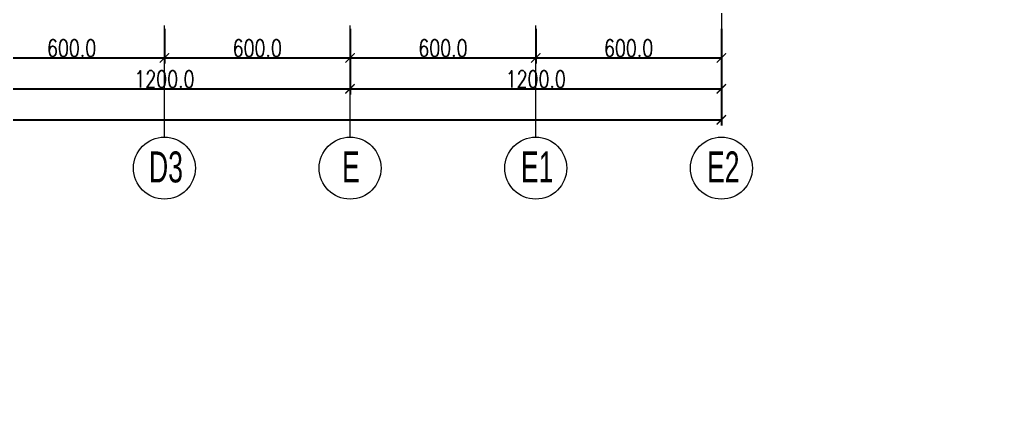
# Model space of a CAD drawing. Extents: x 6529560 to 6558080, y 5579316 to 5588131.
# Drawn here: x 6543807.69 to 6543839.44, y 5579507.08 to 5579519.78 of the extents above; entities that cross this region are included whole.
import ezdxf

# ---------------------------------------------------------------- set-up
doc = ezdxf.new("R2010")
doc.units = 0
doc.header["$MEASUREMENT"] = 0
doc.header["$PDSIZE"] = -5
doc.linetypes.add('ACAD_ISO10W100', pattern=[18, 12, -3, 0, -3])
doc.layers.get('0').update_dxf_attribs({"color": 2, "linetype": 'CONTINUOUS', "lineweight": 5})
doc.layers.get('Defpoints').update_dxf_attribs({"linetype": 'CONTINUOUS'})
doc.layers.add('arch_osie', color=181, linetype='CONTINUOUS', lineweight=5)
doc.layers.add('arch_wymiary', color=2, linetype='CONTINUOUS', lineweight=13)
doc.layers.add('arch_osie opisy', color=1, linetype='CONTINUOUS')
doc.styles.add('ROMANS', font='romans.shx', dxfattribs={"width": 0.8})
doc.styles.get("Standard").update_dxf_attribs({"font": 'arial.ttf', "width": 0.75})
doc.styles.add('styl1', font='romans.shx', dxfattribs={"width": 0.75})
doc.dimstyles.new('D-GB-50', dxfattribs={"dimscale": 50, "dimtxt": 2.5, "dimasz": 2.5, "dimexe": 1, "dimexo": 2, "dimtad": 1, "dimdec": 0, "dimtxsty": 'ROMANS', "dimblk": 'OBLIQUE', "dimcen": 2.5, "dimdle": 1, "dimclrd": 256, "dimclre": 256, "dimclrt": 2, "dimadec": 0, "dimazin": 0, "dimtfac": 1, "dimtdec": 0, "dimtix": 1, "dimtmove": 2, "dimatfit": 3, "dimfxl": 1, "dimarcsym": 0})
doc.dimstyles.new('wymiary hala', dxfattribs={"dimtxt": 0.55, "dimasz": 0.3, "dimexe": 0.18, "dimexo": 0.0625, "dimgap": 0.04, "dimtad": 1, "dimtoh": 1, "dimdec": 1, "dimlfac": 100, "dimzin": 0, "dimdsep": 46, "dimtxsty": 'styl1', "dimblk": 'ARCHTICK', "dimcen": 0.09, "dimadec": 0, "dimazin": 0, "dimtfac": 1, "dimtdec": 1, "dimtofl": 0, "dimtmove": 0, "dimatfit": 3, "dimldrblk": 'ARCHTICK', "dimfxl": 1, "dimtolj": 1, "dimtzin": 0, "dimarcsym": 0})

# ---------------------------------------------------------------- blocks, each defined once
blk = doc.blocks.new('_OBLIQUE')
at = {"color": 0, "linetype": 'ByBlock', "lineweight": -2}
blk.add_line((-0.5, -0.5), (0.5, 0.5), dxfattribs=at)
blk = doc.blocks.new('_ArchTick')
at = {"color": 0, "linetype": 'ByBlock', "const_width": 0.15}
blk.add_lwpolyline([(-0.5, -0.5), (0.5, 0.5)], dxfattribs=at)
blk = doc.blocks.new('*D752')
at = {"layer": 'arch_wymiary', "color": 0, "lineweight": -2, "transparency": 16777216}
for p, q in [((6543722.365, 5579519.489), (6543722.365, 5579516.371)), ((6543830.365, 5579519.489), (6543830.365, 5579516.371)), ((6543722.365, 5579516.551), (6543830.365, 5579516.551))]:
    blk.add_line(p, q, dxfattribs=at)
at = {"layer": 'Defpoints', "color": 0, "transparency": 16777216}
for p in [(6543722.365, 5579519.551), (6543830.365, 5579519.551), (6543830.365, 5579516.551)]:
    blk.add_point(p, dxfattribs=at)
at = {"layer": 'arch_wymiary', "color": 0, "lineweight": -2, "transparency": 16777216, "xscale": 0.3, "yscale": 0.3, "zscale": 0.3, "rotation": 180}
blk.add_blockref('_ArchTick', (6543722.365, 5579516.551), dxfattribs=at)
at = {"layer": 'arch_wymiary', "color": 0, "lineweight": -2, "transparency": 16777216, "xscale": 0.3, "yscale": 0.3, "zscale": 0.3}
blk.add_blockref('_ArchTick', (6543830.365, 5579516.551), dxfattribs=at)
at = {"layer": 'arch_wymiary', "color": 0, "transparency": 16777216, "insert": (6543776.365, 5579516.866), "char_height": 0.55, "attachment_point": 5, "style": 'styl1'}
blk.add_mtext('\\A1;10800.0', dxfattribs=at)
blk = doc.blocks.new('*D760')
at = {"layer": 'arch_wymiary', "color": 0, "lineweight": -2, "transparency": 16777216}
for p, q in [((6543806.365, 5579519.489), (6543806.365, 5579517.371)), ((6543818.365, 5579519.489), (6543818.365, 5579517.371)), ((6543806.365, 5579517.551), (6543818.365, 5579517.551))]:
    blk.add_line(p, q, dxfattribs=at)
at = {"layer": 'Defpoints', "color": 0, "transparency": 16777216}
for p in [(6543806.365, 5579519.551), (6543818.365, 5579519.551), (6543818.365, 5579517.551)]:
    blk.add_point(p, dxfattribs=at)
at = {"layer": 'arch_wymiary', "color": 0, "lineweight": -2, "transparency": 16777216, "xscale": 0.3, "yscale": 0.3, "zscale": 0.3, "rotation": 180}
blk.add_blockref('_ArchTick', (6543806.365, 5579517.551), dxfattribs=at)
at = {"layer": 'arch_wymiary', "color": 0, "lineweight": -2, "transparency": 16777216, "xscale": 0.3, "yscale": 0.3, "zscale": 0.3}
blk.add_blockref('_ArchTick', (6543818.365, 5579517.551), dxfattribs=at)
at = {"layer": 'arch_wymiary', "color": 0, "transparency": 16777216, "insert": (6543812.365, 5579517.866), "char_height": 0.55, "attachment_point": 5, "style": 'styl1'}
blk.add_mtext('\\A1;1200.0', dxfattribs=at)
blk = doc.blocks.new('*D761')
at = {"layer": 'arch_wymiary', "color": 0, "lineweight": -2, "transparency": 16777216}
for p, q in [((6543818.365, 5579519.489), (6543818.365, 5579517.371)), ((6543830.365, 5579519.489), (6543830.365, 5579517.371)), ((6543818.365, 5579517.551), (6543830.365, 5579517.551))]:
    blk.add_line(p, q, dxfattribs=at)
at = {"layer": 'Defpoints', "color": 0, "transparency": 16777216}
for p in [(6543818.365, 5579519.551), (6543830.365, 5579519.551), (6543830.365, 5579517.551)]:
    blk.add_point(p, dxfattribs=at)
at = {"layer": 'arch_wymiary', "color": 0, "lineweight": -2, "transparency": 16777216, "xscale": 0.3, "yscale": 0.3, "zscale": 0.3, "rotation": 180}
blk.add_blockref('_ArchTick', (6543818.365, 5579517.551), dxfattribs=at)
at = {"layer": 'arch_wymiary', "color": 0, "lineweight": -2, "transparency": 16777216, "xscale": 0.3, "yscale": 0.3, "zscale": 0.3}
blk.add_blockref('_ArchTick', (6543830.365, 5579517.551), dxfattribs=at)
at = {"layer": 'arch_wymiary', "color": 0, "transparency": 16777216, "insert": (6543824.365, 5579517.866), "char_height": 0.55, "attachment_point": 5, "style": 'styl1'}
blk.add_mtext('\\A1;1200.0', dxfattribs=at)
blk = doc.blocks.new('*D776')
at = {"layer": 'arch_wymiary', "color": 0, "lineweight": -2, "transparency": 16777216}
for p, q in [((6543806.365, 5579519.489), (6543806.365, 5579518.371)), ((6543812.365, 5579519.489), (6543812.365, 5579518.371)), ((6543806.365, 5579518.551), (6543812.365, 5579518.551))]:
    blk.add_line(p, q, dxfattribs=at)
at = {"layer": 'Defpoints', "color": 0, "transparency": 16777216}
for p in [(6543806.365, 5579519.551), (6543812.365, 5579519.551), (6543812.365, 5579518.551)]:
    blk.add_point(p, dxfattribs=at)
at = {"layer": 'arch_wymiary', "color": 0, "lineweight": -2, "transparency": 16777216, "xscale": 0.3, "yscale": 0.3, "zscale": 0.3, "rotation": 180}
blk.add_blockref('_ArchTick', (6543806.365, 5579518.551), dxfattribs=at)
at = {"layer": 'arch_wymiary', "color": 0, "lineweight": -2, "transparency": 16777216, "xscale": 0.3, "yscale": 0.3, "zscale": 0.3}
blk.add_blockref('_ArchTick', (6543812.365, 5579518.551), dxfattribs=at)
at = {"layer": 'arch_wymiary', "color": 0, "transparency": 16777216, "insert": (6543809.365, 5579518.866), "char_height": 0.55, "attachment_point": 5, "style": 'styl1'}
blk.add_mtext('\\A1;600.0', dxfattribs=at)
blk = doc.blocks.new('*D777')
at = {"layer": 'arch_wymiary', "color": 0, "lineweight": -2, "transparency": 16777216}
for p, q in [((6543812.365, 5579519.489), (6543812.365, 5579518.371)), ((6543818.365, 5579519.489), (6543818.365, 5579518.371)), ((6543812.365, 5579518.551), (6543818.365, 5579518.551))]:
    blk.add_line(p, q, dxfattribs=at)
at = {"layer": 'Defpoints', "color": 0, "transparency": 16777216}
for p in [(6543812.365, 5579519.551), (6543818.365, 5579519.551), (6543818.365, 5579518.551)]:
    blk.add_point(p, dxfattribs=at)
at = {"layer": 'arch_wymiary', "color": 0, "lineweight": -2, "transparency": 16777216, "xscale": 0.3, "yscale": 0.3, "zscale": 0.3, "rotation": 180}
blk.add_blockref('_ArchTick', (6543812.365, 5579518.551), dxfattribs=at)
at = {"layer": 'arch_wymiary', "color": 0, "lineweight": -2, "transparency": 16777216, "xscale": 0.3, "yscale": 0.3, "zscale": 0.3}
blk.add_blockref('_ArchTick', (6543818.365, 5579518.551), dxfattribs=at)
at = {"layer": 'arch_wymiary', "color": 0, "transparency": 16777216, "insert": (6543815.365, 5579518.866), "char_height": 0.55, "attachment_point": 5, "style": 'styl1'}
blk.add_mtext('\\A1;600.0', dxfattribs=at)
blk = doc.blocks.new('*D778')
at = {"layer": 'arch_wymiary', "color": 0, "lineweight": -2, "transparency": 16777216}
for p, q in [((6543818.365, 5579519.489), (6543818.365, 5579518.371)), ((6543824.365, 5579519.489), (6543824.365, 5579518.371)), ((6543818.365, 5579518.551), (6543824.365, 5579518.551))]:
    blk.add_line(p, q, dxfattribs=at)
at = {"layer": 'Defpoints', "color": 0, "transparency": 16777216}
for p in [(6543818.365, 5579519.551), (6543824.365, 5579519.551), (6543824.365, 5579518.551)]:
    blk.add_point(p, dxfattribs=at)
at = {"layer": 'arch_wymiary', "color": 0, "lineweight": -2, "transparency": 16777216, "xscale": 0.3, "yscale": 0.3, "zscale": 0.3, "rotation": 180}
blk.add_blockref('_ArchTick', (6543818.365, 5579518.551), dxfattribs=at)
at = {"layer": 'arch_wymiary', "color": 0, "lineweight": -2, "transparency": 16777216, "xscale": 0.3, "yscale": 0.3, "zscale": 0.3}
blk.add_blockref('_ArchTick', (6543824.365, 5579518.551), dxfattribs=at)
at = {"layer": 'arch_wymiary', "color": 0, "transparency": 16777216, "insert": (6543821.365, 5579518.866), "char_height": 0.55, "attachment_point": 5, "style": 'styl1'}
blk.add_mtext('\\A1;600.0', dxfattribs=at)
blk = doc.blocks.new('*D779')
at = {"layer": 'arch_wymiary', "color": 0, "lineweight": -2, "transparency": 16777216}
for p, q in [((6543824.365, 5579519.489), (6543824.365, 5579518.371)), ((6543830.365, 5579519.489), (6543830.365, 5579518.371)), ((6543824.365, 5579518.551), (6543830.365, 5579518.551))]:
    blk.add_line(p, q, dxfattribs=at)
at = {"layer": 'Defpoints', "color": 0, "transparency": 16777216}
for p in [(6543824.365, 5579519.551), (6543830.365, 5579519.551), (6543830.365, 5579518.551)]:
    blk.add_point(p, dxfattribs=at)
at = {"layer": 'arch_wymiary', "color": 0, "lineweight": -2, "transparency": 16777216, "xscale": 0.3, "yscale": 0.3, "zscale": 0.3, "rotation": 180}
blk.add_blockref('_ArchTick', (6543824.365, 5579518.551), dxfattribs=at)
at = {"layer": 'arch_wymiary', "color": 0, "lineweight": -2, "transparency": 16777216, "xscale": 0.3, "yscale": 0.3, "zscale": 0.3}
blk.add_blockref('_ArchTick', (6543830.365, 5579518.551), dxfattribs=at)
at = {"layer": 'arch_wymiary', "color": 0, "transparency": 16777216, "insert": (6543827.365, 5579518.866), "char_height": 0.55, "attachment_point": 5, "style": 'styl1'}
blk.add_mtext('\\A1;600.0', dxfattribs=at)

msp = doc.modelspace()

# ---------------------------------------------------------------- linework, layer by layer
at = {"layer": 'arch_osie', "linetype": 'ACAD_ISO10W100', "ltscale": 0.3, "extrusion": (-4.94832e-09, -8.0265e-10, 1), "elevation": 0.0224}
for points in [[(6543812.3652, 5579515.9935), (6543812.3652, 5579537.5572)], [(6543824.3652, 5579515.9935), (6543824.3652, 5579537.5572)]]:
    msp.add_lwpolyline(points, dxfattribs=at)
at = {"layer": 'arch_osie', "linetype": 'ACAD_ISO10W100', "ltscale": 0.3, "extrusion": (4.94832e-09, -8.0265e-10, 1), "elevation": 0.0224}
msp.add_lwpolyline([(6543818.3652, 5579515.9935), (6543818.3652, 5579537.5572)], dxfattribs=at)
at = {"layer": 'arch_osie', "linetype": 'ACAD_ISO10W100', "ltscale": 0.3, "elevation": 0.0224}
msp.add_lwpolyline([(6543830.3652, 5579537.5572), (6543830.3652, 5579515.9935)], dxfattribs=at)
at = {"layer": 'arch_osie'}
for centre in [(6543812.3652, 5579514.9935, 6.5628), (6543818.3652, 5579514.9935, 6.5628), (6543824.3652, 5579514.9935, 6.5628), (6543830.3652, 5579514.9935, 6.5628)]:
    msp.add_circle(centre, 1, dxfattribs=at)

# ---------------------------------------------------------------- texts
at = {"layer": 'arch_osie opisy', "char_height": 1, "width": 1.5, "attachment_point": 1}
for s, insert in [('{\\fArial Narrow|b0|i0|c238|p34;D3}', (6543811.8657, 5579515.5315, 6.5628)), ('{\\fArial Narrow|b0|i0|c238|p34;E}', (6543818.1044, 5579515.5315, 6.5628)), ('{\\fArial Narrow|b0|i0|c238|p34;E1}', (6543823.8847, 5579515.5315, 6.5628)), ('{\\fArial Narrow|b0|i0|c238|p34;E2}', (6543829.8985, 5579515.5315, 6.5628))]:
    msp.add_mtext(s, dxfattribs=dict(at, insert=insert))

# ---------------------------------------------------------------- dimensions: what is measured, and where the dimension line sits
at = {"layer": 'arch_wymiary'}
dim = msp.add_linear_dim(base=(6543830.3652, 5579516.5512, 0.0224), p1=(6543722.3652, 5579519.5512, 6.5628), p2=(6543830.3652, 5579519.5512, 6.5628), dimstyle='wymiary hala', dxfattribs=at)
dim.commit()
dim.dimension.update_dxf_attribs({"geometry": '*D752', "text_midpoint": (6543776.3652, 5579516.8662, 0.0224)})
for base, p1, p2, picture, middle in [((6543818.3652, 5579517.5512, 0.0224), (6543806.3652, 5579519.5512, 6.5628), (6543818.3652, 5579519.5512, 6.5628), '*D760', (6543812.3652, 5579517.8662, 0.0224)), ((6543812.3652, 5579518.5512, 0.0224), (6543806.3652, 5579519.5512, 6.5628), (6543812.3652, 5579519.5512, 6.5628), '*D776', (6543809.3652, 5579518.8662, 0.0224)), ((6543818.3652, 5579518.5512, 0.0224), (6543812.3652, 5579519.5512, 6.5628), (6543818.3652, 5579519.5512, 6.5628), '*D777', (6543815.3652, 5579518.8662, 0.0224)), ((6543830.3652, 5579517.5512, 0.0224), (6543818.3652, 5579519.5512, 6.5628), (6543830.3652, 5579519.5512, 0.0224), '*D761', (6543824.3652, 5579517.8662, 0.0224)), ((6543824.3652, 5579518.5512, 0.0224), (6543818.3652, 5579519.5512, 6.5628), (6543824.3652, 5579519.5512, 6.5628), '*D778', (6543821.3652, 5579518.8662, 0.0224)), ((6543830.3652, 5579518.5512, 0.0224), (6543824.3652, 5579519.5512, 6.5628), (6543830.3652, 5579519.5512, 0.0224), '*D779', (6543827.3652, 5579518.8662, 0.0224))]:
    dim = msp.add_linear_dim(base=base, p1=p1, p2=p2, dimstyle='wymiary hala', override={"dimtmove": 1}, dxfattribs=at)
    dim.commit()
    dim.dimension.update_dxf_attribs({"geometry": picture, "text_midpoint": middle})

# ---------------------------------------------------------------- leaders
at = {"color": 1}
msp.add_leader([(6543788.8584, 5579497.6965, -27.825), (6543789.6957, 5579499.1969, -27.825), (6543797.2706, 5579499.1969, -27.825)], dimstyle='D-GB-50', override={"dimclrd": 0}, dxfattribs=at)

doc.saveas('drawing.dxf')
